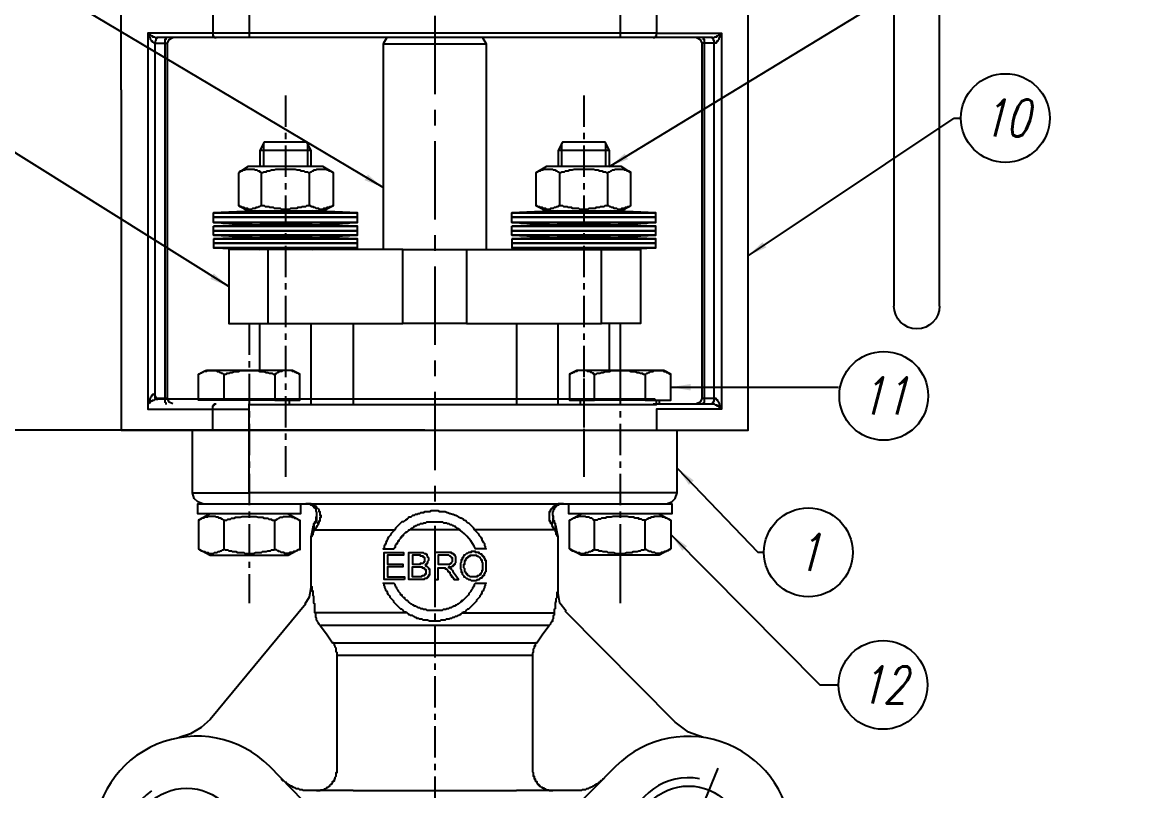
# Model space of a CAD drawing. Header units: millimetres. Extents: x 3482 to 5576, y 1375 to 2712.
# Drawn here: x 3722.3 to 4174.7, y 2125.2 to 2436.8 of the extents above; entities that cross this region are included whole.
import ezdxf
from ezdxf.enums import TextEntityAlignment as Align

# ---------------------------------------------------------------- set-up
doc = ezdxf.new("R2010")
doc.units = ezdxf.units.MM
doc.header["$LTSCALE"] = 4
doc.linetypes.add('CENTER', pattern=[50.8, 31.75, -6.35, 6.35, -6.35])
for name, color, linetype in [('IA-DIBUJO', 3, 'Continuous'), ('IA-EJES', 4, 'CENTER'), ('IA-SIMBOLS', 2, 'Continuous'), ('IA-TRAZ', 8, 'Continuous')]:
    doc.layers.add(name, color=color, linetype=linetype)
doc.styles.add('ING-AMB', font='romans.shx', dxfattribs={"width": 0.75, "oblique": 15})
doc.styles.add('SALVADOR', font='romans.shx', dxfattribs={"width": 0.75, "oblique": 15})
doc.dimstyles.new('ING-AMB 4', dxfattribs={"dimscale": 4, "dimtxt": 3, "dimasz": 2.5, "dimexe": 1, "dimexo": 1, "dimgap": 1, "dimtad": 1, "dimdec": 0, "dimzin": 0, "dimdsep": 46, "dimtxsty": 'ING-AMB', "dimcen": 0.1, "dimclrd": 7, "dimclre": 7, "dimclrt": 2, "dimadec": 0, "dimazin": 0, "dimtfac": 1, "dimtdec": 0, "dimtmove": 0, "dimatfit": 0, "dimfxl": 1.25, "dimtolj": 1, "dimtzin": 0, "dimarcsym": 1})

# ---------------------------------------------------------------- blocks, each defined once
blk = doc.blocks.new('*D7')
at = {"color": 7, "lineweight": -2, "transparency": 16777216}
for p, q in [((3787.24, 2271.45), (3548.5, 2271.45)), ((3552.5, 2261.45), (3552.5, 1869.45)), ((3744.36, 1859.45), (3548.5, 1859.45))]:
    blk.add_line(p, q, dxfattribs=at)
at = {"color": 7, "transparency": 16777216}
for points in [[(3550.84, 2261.45), (3554.17, 2261.45), (3552.5, 2271.45)], [(3550.84, 1869.45), (3554.17, 1869.45), (3552.5, 1859.45)]]:
    blk.add_solid(points, dxfattribs=at)
at = {"layer": 'Defpoints', "color": 0, "transparency": 16777216}
for p in [(3791.24, 2271.45), (3552.5, 1859.45), (3748.36, 1859.45)]:
    blk.add_point(p, dxfattribs=at)
at = {"color": 2, "transparency": 16777216, "insert": (3542.5, 2065.45), "char_height": 12, "attachment_point": 5, "rotation": 90, "style": 'ING-AMB'}
blk.add_mtext('\\A1;412', dxfattribs=at)
blk = doc.blocks.new('*D10')
at = {"color": 7, "lineweight": -2, "transparency": 16777216}
for p, q in [((3885.45, 2271.45), (3495.62, 2271.45)), ((3499.62, 2261.45), (3499.62, 1548.54)), ((3885.45, 1538.54), (3495.62, 1538.54))]:
    blk.add_line(p, q, dxfattribs=at)
at = {"color": 7, "transparency": 16777216}
for points in [[(3497.95, 2261.45), (3501.29, 2261.45), (3499.62, 2271.45)], [(3497.95, 1548.54), (3501.29, 1548.54), (3499.62, 1538.54)]]:
    blk.add_solid(points, dxfattribs=at)
at = {"layer": 'Defpoints', "color": 0, "transparency": 16777216}
for p in [(3889.45, 2271.45), (3499.62, 1538.54), (3889.45, 1538.54)]:
    blk.add_point(p, dxfattribs=at)
at = {"color": 2, "transparency": 16777216, "insert": (3489.62, 1905), "char_height": 12, "width": 225.9704, "attachment_point": 5, "rotation": 90, "style": 'ING-AMB'}
blk.add_mtext('\\A1;752', dxfattribs=at)
blk = doc.blocks.new('*D12')
at = {"color": 7, "lineweight": -2, "transparency": 16777216}
for p, q in [((3759.08, 2441.17), (3495.62, 2441.17)), ((3499.62, 2431.17), (3499.62, 2281.45)), ((3758.46, 2271.45), (3495.62, 2271.45))]:
    blk.add_line(p, q, dxfattribs=at)
at = {"color": 7, "transparency": 16777216}
for points in [[(3497.95, 2431.17), (3501.29, 2431.17), (3499.62, 2441.17)], [(3497.95, 2281.45), (3501.29, 2281.45), (3499.62, 2271.45)]]:
    blk.add_solid(points, dxfattribs=at)
at = {"layer": 'Defpoints', "color": 0, "transparency": 16777216}
for p in [(3763.08, 2441.17), (3499.62, 2271.45), (3762.46, 2271.45)]:
    blk.add_point(p, dxfattribs=at)
at = {"color": 2, "transparency": 16777216, "insert": (3489.62, 2356.31), "char_height": 12, "attachment_point": 5, "rotation": 90, "style": 'ING-AMB'}
blk.add_mtext('\\A1;120', dxfattribs=at)
blk = doc.blocks.new('*U19')
at = {"layer": 'IA-TRAZ'}
blk.add_circle((0.22, 0), 21.71, dxfattribs=at)
blk.add_arc((0.22, 0), 25.04, 79.7395, 349.3485, dxfattribs=at)
blk = doc.blocks.new('*U20')
at = {"color": 0, "linetype": 'ByBlock', "lineweight": -2, "transparency": 16777216, "rotation": 45}
blk.add_blockref('*U19', (3788.76, 2104.39), dxfattribs=at)
at = {"color": 0, "linetype": 'ByBlock', "lineweight": -2, "transparency": 16777216}
blk.add_blockref('*U19', (3992.1, 2105.42), dxfattribs=at)
blk = doc.blocks.new('EJE')
blk.add_circle((0, 6), 6)
at = {"style": 'SALVADOR', "oblique": 15, "width": 0.75}
blk.add_attdef('N', text='', height=5, dxfattribs=at).set_placement((0, 6), align=Align.MIDDLE)

msp = doc.modelspace()

# ---------------------------------------------------------------- linework, layer by layer
at = {"layer": 'IA-DIBUJO'}
for points in [[(3762.46, 2409.35), (3762.46, 2441.17), (3799.51, 2441.17), (3799.51, 2432.39), (3799.51, 2431.3), (3799.87, 2431.3), (3799.87, 2430.93), (3800.23, 2430.57), (3800.95, 2430.57)], [(3762.46, 2323.76), (3762.46, 2271.45), (3792.68, 2271.45), (3814.26, 2271.45), (3986.57, 2271.45), (4016.43, 2271.45), (4016.43, 2441.17), (3979.38, 2441.17), (3979.38, 2432.39), (4005.64, 2432.39), (4005.64, 2279.86), (3979.38, 2279.86), (3979.38, 2271.45)], [(3799.51, 2441.17), (3814.26, 2441.17), (3814.26, 2432.39), (3773.25, 2432.39), (3773.25, 2279.86), (3799.51, 2279.86), (3799.51, 2281.33), (3799.87, 2281.33), (3799.87, 2281.69), (3800.23, 2281.69), (3800.23, 2282.06), (3800.95, 2282.06)], [(3814.26, 2441.17), (3964.63, 2441.17), (3964.63, 2432.39), (3814.26, 2432.39), (3814.26, 2430.57)], [(3977.94, 2282.06), (4001.68, 2282.06), (4002.04, 2282.06), (4002.04, 2282.43), (4002.4, 2282.43), (4002.4, 2283.15), (4002.76, 2283.15), (4002.76, 2284.25), (4002.76, 2428.37), (4002.76, 2429.47), (4002.4, 2429.47), (4002.4, 2430.2), (4002.04, 2430.2), (4002.04, 2430.57), (4001.68, 2430.57), (3777.21, 2430.57), (3776.85, 2430.57), (3776.85, 2430.2), (3776.49, 2430.2), (3776.49, 2429.47), (3776.13, 2429.1), (3776.13, 2428.37), (3775.77, 2428.37), (3775.41, 2428.74), (3775.05, 2428.74), (3775.05, 2429.1), (3774.69, 2429.1), (3774.69, 2429.47), (3774.33, 2429.83), (3774.33, 2430.2), (3773.97, 2430.57), (3773.97, 2431.3), (3773.61, 2431.66), (3773.61, 2432.03), (3773.25, 2432.39), (3773.61, 2432.39), (3773.61, 2432.03), (3773.97, 2432.03), (3773.97, 2431.66), (3774.33, 2431.66), (3774.69, 2431.3), (3775.05, 2431.3), (3775.05, 2430.93), (3775.77, 2430.93), (3776.13, 2430.57), (3777.21, 2430.57)], [(3780.81, 2430.57), (3780.45, 2430.2), (3780.45, 2429.83), (3780.09, 2429.83), (3780.09, 2428.37), (3780.09, 2284.25), (3780.09, 2282.79), (3780.45, 2282.43), (3780.45, 2282.06), (3780.81, 2282.06)], [(3783.33, 2282.06), (3781.89, 2282.79), (3781.17, 2284.25), (3781.17, 2428.37), (3781.89, 2429.83), (3783.33, 2430.57)], [(3870.02, 2430.57), (3868.58, 2428.01), (3868.58, 2344.61)], [(3908.87, 2430.57), (3910.31, 2428.01), (3910.31, 2344.61)], [(3977.94, 2430.57), (3978.66, 2430.57), (3979.02, 2430.93), (3979.02, 2431.3), (3979.38, 2431.3), (3979.38, 2432.39), (3964.63, 2432.39), (3964.63, 2430.57)], [(3995.57, 2430.57), (3997, 2429.83), (3997.72, 2428.37), (3997.72, 2284.25), (3997, 2282.79), (3995.57, 2282.06)], [(4001.68, 2430.57), (4002.76, 2430.57), (4003.12, 2430.93), (4003.84, 2430.93), (4003.84, 2431.3), (4004.2, 2431.3), (4004.56, 2431.66), (4004.92, 2431.66), (4004.92, 2432.03), (4005.28, 2432.03), (4005.28, 2432.39), (4005.64, 2432.39), (4005.28, 2432.03), (4005.28, 2431.3), (4004.92, 2430.93), (4004.92, 2430.57), (4004.56, 2430.2), (4004.56, 2429.83), (4004.2, 2429.47), (4004.2, 2429.1), (4003.84, 2429.1), (4003.84, 2428.74), (4003.48, 2428.74), (4003.48, 2428.37), (4002.76, 2428.37), (3997.72, 2428.37)], [(3998.08, 2282.06), (3998.44, 2282.06), (3998.44, 2282.43), (3998.8, 2282.79), (3998.8, 2284.25), (3998.8, 2428.37), (3998.8, 2429.83), (3998.44, 2429.83), (3998.44, 2430.2), (3998.08, 2430.57)], [(3781.17, 2284.25), (3776.13, 2284.25), (3776.13, 2428.37), (3781.17, 2428.37)], [(3868.58, 2428.01), (3910.31, 2428.01)], [(3762.46, 2409.35), (3762.46, 2323.76)], [(3902.4, 2314.61), (3876.5, 2314.61), (3876.5, 2344.61), (3821.82, 2344.61), (3805.99, 2344.61), (3805.99, 2314.61), (3821.82, 2314.61)], [(3821.82, 2344.61), (3821.82, 2314.61), (3876.5, 2314.61)], [(3876.5, 2344.61), (3902.4, 2344.61), (3957.07, 2344.61), (3972.9, 2344.61), (3972.9, 2314.61), (3957.07, 2314.61), (3957.07, 2344.61)], [(3902.4, 2344.61), (3902.4, 2314.61), (3957.07, 2314.61)], [(3818.58, 2295.59), (3818.58, 2314.61)], [(3839.44, 2282.06), (3839.44, 2314.61)], [(3856.35, 2314.61), (3856.35, 2282.06)], [(3922.54, 2314.61), (3922.54, 2282.06)], [(3939.45, 2282.06), (3939.45, 2314.61)], [(3960.31, 2295.59), (3960.31, 2314.61)], [(3964.63, 2314.61), (3964.63, 2290.84)], [(3987.65, 2245.95), (3814.26, 2245.95), (3814.26, 2273.39), (3814.26, 2281.8), (3979.38, 2281.8), (3979.38, 2283.26), (3979.02, 2283.26), (3979.02, 2283.63), (3978.66, 2283.63), (3978.66, 2284), (3977.94, 2284), (3777.21, 2284), (3776.85, 2284), (3776.85, 2284.36), (3776.49, 2284.36), (3776.49, 2285.09), (3776.13, 2285.09), (3776.13, 2286.19), (3775.77, 2286.19), (3775.41, 2285.82), (3775.05, 2285.82), (3775.05, 2285.46), (3774.69, 2285.46), (3774.69, 2285.09), (3774.33, 2284.73), (3774.33, 2284.36), (3773.97, 2284), (3773.97, 2283.26), (3773.61, 2282.9), (3773.61, 2282.16), (3773.25, 2281.8), (3773.61, 2282.16), (3773.97, 2282.53), (3774.33, 2282.9), (3774.69, 2283.26), (3775.05, 2283.26), (3775.05, 2283.63), (3775.77, 2283.63), (3776.13, 2284), (3777.21, 2284)], [(3799.51, 2271.45), (3799.51, 2279.86), (3814.26, 2279.86), (3814.26, 2282.06)], [(4001.68, 2282.06), (4002.76, 2282.06), (4003.12, 2281.69), (4003.84, 2281.69), (4003.84, 2281.33), (4004.2, 2281.33), (4004.56, 2280.96), (4004.92, 2280.6), (4005.28, 2280.23), (4005.64, 2279.86), (4005.28, 2280.23), (4005.28, 2281.33), (4004.92, 2281.69), (4004.92, 2282.06), (4004.56, 2282.43), (4004.56, 2282.79), (4004.2, 2283.15), (4004.2, 2283.52), (4003.84, 2283.52), (4003.84, 2283.89), (4003.48, 2283.89), (4003.48, 2284.25), (4002.76, 2284.25), (3997.72, 2284.25)], [(3795.56, 2241.57), (3793.4, 2242.29), (3791.96, 2243.76), (3791.24, 2245.95), (3791.24, 2271.45)], [(3983.33, 2241.57), (3985.49, 2242.29), (3986.93, 2243.76), (3987.65, 2245.95), (3987.65, 2271.45)], [(3791.24, 2245.95), (3814.26, 2245.95), (3814.26, 2241.57)], [(3839.44, 2228.03), (3839.44, 2228.4), (3839.8, 2228.4), (3839.8, 2229.13), (3840.16, 2229.13), (3840.16, 2229.86), (3840.52, 2230.23), (3840.52, 2230.96), (3840.88, 2230.96), (3840.88, 2231.32), (3841.24, 2231.69), (3841.6, 2232.05), (3841.96, 2232.78), (3842.32, 2233.15), (3842.32, 2233.88), (3842.68, 2233.88), (3842.68, 2234.62), (3843.04, 2234.62), (3843.04, 2236.08), (3843.4, 2236.08), (3843.4, 2236.81), (3843.04, 2236.81), (3843.04, 2238.27), (3842.68, 2238.27), (3842.68, 2239), (3842.32, 2239.37), (3841.96, 2239.73), (3841.6, 2240.1), (3841.6, 2240.47), (3840.88, 2240.47), (3840.88, 2240.83), (3840.52, 2240.83), (3840.16, 2241.2), (3839.8, 2241.2), (3839.44, 2241.57), (3837.29, 2241.57), (3839.08, 2241.57), (3839.08, 2241.2), (3839.44, 2241.2), (3839.8, 2240.83), (3840.16, 2240.83), (3840.16, 2240.47), (3840.52, 2240.47), (3840.52, 2240.1), (3840.88, 2240.1), (3840.88, 2239.73), (3841.24, 2239.37), (3841.24, 2238.64), (3841.6, 2238.27), (3841.6, 2236.81), (3841.6, 2234.25), (3841.96, 2233.88), (3841.96, 2233.52), (3842.32, 2233.15)], [(3937.29, 2236.81), (3937.29, 2238.27), (3937.65, 2238.64), (3937.65, 2239.37), (3938.01, 2239.37), (3938.01, 2239.73), (3938.37, 2240.1), (3938.37, 2240.47), (3938.73, 2240.47), (3938.73, 2240.83), (3939.09, 2240.83), (3939.45, 2241.2), (3939.81, 2241.2), (3939.81, 2241.57), (3941.61, 2241.57), (3939.45, 2241.57), (3939.45, 2241.2), (3938.73, 2241.2), (3938.37, 2240.83), (3938.01, 2240.83), (3938.01, 2240.47), (3937.65, 2240.47), (3937.29, 2240.1), (3936.93, 2239.73), (3936.57, 2239.37), (3936.57, 2239), (3936.21, 2239), (3936.21, 2238.27), (3935.85, 2238.27), (3935.85, 2234.62), (3936.21, 2234.62), (3936.21, 2233.88), (3936.57, 2233.88), (3936.57, 2233.52), (3936.93, 2233.15), (3936.93, 2232.78), (3937.29, 2232.05), (3937.65, 2231.69), (3938.01, 2231.32), (3938.01, 2230.96), (3905.63, 2230.96), (3905.27, 2231.69), (3904.91, 2232.05), (3904.55, 2232.42), (3904.19, 2232.78), (3903.84, 2233.15), (3903.48, 2233.52), (3902.76, 2233.88), (3902.4, 2234.25), (3902.04, 2234.62), (3901.32, 2234.98), (3900.96, 2235.35), (3900.24, 2235.71), (3899.88, 2235.71), (3899.16, 2236.08), (3898.8, 2236.44), (3898.08, 2236.81), (3897.72, 2236.81), (3897, 2237.18), (3896.64, 2237.18), (3895.92, 2237.54), (3895.56, 2237.54), (3894.84, 2237.91), (3894.48, 2237.91), (3893.76, 2238.27), (3891.6, 2238.27), (3890.88, 2238.64), (3888.01, 2238.64), (3887.29, 2238.27), (3885.49, 2238.27), (3884.77, 2237.91), (3883.69, 2237.91), (3883.33, 2237.54), (3882.61, 2237.54), (3882.25, 2237.18), (3881.53, 2237.18), (3881.17, 2236.81), (3880.45, 2236.81), (3880.09, 2236.44), (3879.73, 2236.08), (3879.01, 2236.08), (3878.65, 2235.71), (3878.29, 2235.35), (3877.58, 2234.98), (3877.22, 2234.62), (3876.86, 2234.25), (3876.14, 2234.25), (3875.78, 2233.88), (3875.42, 2233.52), (3875.06, 2233.15), (3874.7, 2232.78), (3874.34, 2232.42), (3873.98, 2232.05), (3873.62, 2231.69), (3873.26, 2230.96), (3872.9, 2230.59), (3872.54, 2230.23), (3872.18, 2229.86), (3871.82, 2229.49), (3871.46, 2228.76), (3871.1, 2228.4), (3870.74, 2228.03), (3870.38, 2227.3), (3870.38, 2226.93), (3870.02, 2226.57), (3869.66, 2225.84), (3869.66, 2225.47), (3869.3, 2224.74), (3868.94, 2224.37), (3868.94, 2223.64), (3868.58, 2223.28), (3872.9, 2223.28), (3873.26, 2223.64), (3873.26, 2224), (3873.62, 2224), (3873.62, 2224.74), (3873.98, 2225.11), (3873.98, 2225.47), (3874.34, 2225.47), (3874.34, 2225.84), (3874.7, 2226.2), (3874.7, 2226.57), (3875.06, 2226.57), (3875.06, 2226.93), (3875.42, 2227.3), (3875.78, 2227.67), (3875.78, 2228.03), (3876.14, 2228.03), (3876.14, 2228.4), (3876.5, 2228.76), (3876.86, 2228.76), (3876.86, 2229.13), (3877.22, 2229.49), (3877.58, 2229.86), (3877.93, 2229.86), (3877.93, 2230.23), (3878.29, 2230.23), (3878.65, 2230.59), (3879.01, 2230.96), (3879.37, 2230.96), (3879.73, 2231.32), (3880.09, 2231.69), (3880.45, 2231.69), (3880.81, 2232.05), (3881.17, 2232.42), (3881.53, 2232.42), (3881.89, 2232.78), (3882.25, 2232.78), (3882.61, 2233.15), (3883.33, 2233.15), (3883.69, 2233.52), (3884.77, 2233.52), (3885.13, 2233.88), (3885.85, 2233.88), (3886.21, 2234.25), (3892.68, 2234.25), (3893.04, 2233.88), (3894.12, 2233.88), (3894.48, 2233.52), (3895.2, 2233.52), (3895.56, 2233.15), (3896.28, 2233.15), (3896.64, 2232.78), (3897, 2232.78), (3897.36, 2232.42), (3897.72, 2232.42), (3898.08, 2232.05), (3898.44, 2231.69), (3898.8, 2231.69), (3899.16, 2231.32), (3899.52, 2231.32), (3899.52, 2230.96), (3879.37, 2230.96)], [(3841.6, 2236.81), (3841.6, 2236.44), (3841.24, 2236.08), (3841.24, 2234.62), (3840.88, 2234.25), (3840.88, 2233.52), (3840.52, 2233.15), (3840.52, 2231.32), (3840.88, 2230.96), (3873.26, 2230.96)], [(3939.45, 2228.03), (3939.45, 2228.4), (3939.09, 2228.4), (3939.09, 2229.13), (3938.73, 2229.13), (3938.73, 2230.23), (3938.37, 2230.23), (3938.37, 2230.96), (3938.01, 2230.96), (3938.37, 2231.32), (3938.37, 2233.15), (3938.01, 2233.52), (3938.01, 2234.25), (3938.01, 2234.62), (3937.65, 2234.98), (3937.65, 2236.44), (3937.29, 2236.81), (3937.29, 2236.44), (3937.65, 2236.08), (3937.29, 2235.71), (3937.29, 2234.25), (3936.93, 2233.88), (3936.93, 2233.15)], [(3836.93, 2200.96), (3838.72, 2203.89), (3839.44, 2207.55), (3839.44, 2228.03), (3840.16, 2232.05), (3840.16, 2232.42), (3840.52, 2232.42), (3840.52, 2233.52), (3840.88, 2233.52), (3840.88, 2234.25)], [(3942.69, 2198.04), (3940.17, 2201.33), (3939.45, 2205.35), (3939.45, 2228.03), (3938.73, 2232.05), (3938.73, 2232.42), (3938.37, 2232.42), (3938.37, 2233.52), (3938.01, 2233.52), (3938.01, 2234.25)], [(3895.56, 2215.96), (3895.2, 2215.96), (3896.28, 2215.96), (3896.64, 2216.33), (3897, 2216.33), (3897, 2216.69), (3897.36, 2216.69), (3897.36, 2217.06), (3897.72, 2217.06), (3897.72, 2217.42), (3898.08, 2217.79), (3898.08, 2218.89), (3898.08, 2219.98), (3897.72, 2220.35), (3897.72, 2220.71), (3897.36, 2220.71), (3897.36, 2221.08), (3897, 2221.08), (3897, 2221.45), (3896.28, 2221.45), (3896.28, 2221.81), (3894.12, 2221.81), (3889.45, 2221.81), (3889.45, 2210.84), (3890.88, 2210.84), (3890.88, 2215.59), (3892.68, 2215.59), (3893.76, 2215.59), (3893.76, 2215.23), (3894.12, 2215.23), (3894.48, 2214.86), (3894.84, 2214.49), (3894.84, 2214.13), (3895.2, 2214.13), (3895.2, 2213.77), (3895.56, 2213.77), (3895.56, 2213.4), (3895.92, 2213.03), (3895.92, 2212.67), (3896.28, 2212.67), (3896.28, 2211.94), (3896.64, 2211.94), (3897.36, 2210.84), (3899.16, 2210.84), (3897, 2213.77), (3897, 2214.13), (3896.64, 2214.49), (3896.28, 2214.86), (3896.28, 2215.23), (3895.92, 2215.23), (3895.56, 2215.59), (3895.2, 2215.59), (3895.2, 2215.96)], [(3878.29, 2197.31), (3840.88, 2197.31), (3840.88, 2200.96), (3840.52, 2201.33), (3840.52, 2203.16), (3840.52, 2203.89), (3840.16, 2204.26), (3840.16, 2206.08), (3839.8, 2206.08), (3839.8, 2207.91), (3839.44, 2207.55)], [(3900.6, 2197.31), (3900.24, 2196.94), (3899.88, 2196.57), (3899.52, 2196.57), (3899.16, 2196.21), (3898.8, 2196.21), (3898.44, 2195.84), (3897.72, 2195.84), (3897.36, 2195.48), (3896.64, 2195.48), (3896.28, 2195.11), (3895.56, 2195.11), (3895.2, 2194.75), (3894.12, 2194.75), (3893.76, 2194.38), (3891.96, 2194.38), (3891.6, 2194.01), (3887.29, 2194.01), (3886.57, 2194.38), (3884.77, 2194.38), (3884.41, 2194.75), (3883.33, 2194.75), (3882.97, 2195.11), (3882.25, 2195.11), (3881.89, 2195.48), (3881.53, 2195.48), (3881.17, 2195.84), (3880.81, 2195.84), (3880.45, 2196.21), (3879.73, 2196.21), (3879.37, 2196.57), (3879.01, 2196.57), (3878.65, 2196.94), (3878.29, 2197.31), (3877.93, 2197.67), (3877.22, 2197.67), (3876.86, 2198.04), (3876.5, 2198.4), (3876.14, 2198.77), (3875.78, 2198.77), (3875.42, 2199.13), (3875.06, 2199.5), (3874.7, 2199.87), (3874.34, 2200.23), (3873.98, 2200.6), (3873.62, 2200.96), (3873.26, 2201.33), (3872.9, 2201.7), (3872.9, 2202.06), (3872.54, 2202.42), (3872.18, 2202.79), (3871.82, 2203.16), (3871.46, 2203.52), (3871.46, 2203.89), (3871.1, 2204.26), (3870.74, 2204.62), (3870.38, 2205.35), (3870.38, 2205.72), (3870.02, 2206.08), (3869.66, 2206.45), (3869.66, 2206.82), (3869.3, 2207.55), (3869.3, 2207.91), (3868.94, 2208.28), (3868.94, 2209.01), (3868.58, 2209.38), (3872.9, 2209.38), (3873.26, 2209.01), (3873.26, 2208.64), (3873.62, 2208.28), (3873.62, 2207.91), (3873.98, 2207.55), (3873.98, 2207.18), (3874.34, 2206.82), (3874.7, 2206.45), (3874.7, 2206.08), (3875.06, 2205.72), (3875.42, 2205.35), (3875.42, 2204.99), (3875.78, 2204.62), (3876.14, 2204.62), (3876.14, 2204.26), (3876.5, 2203.89), (3876.86, 2203.52), (3877.22, 2203.52), (3877.22, 2203.16), (3877.58, 2202.79), (3877.93, 2202.42), (3878.29, 2202.42), (3878.65, 2202.06), (3879.01, 2201.7), (3879.37, 2201.33), (3879.73, 2200.96), (3880.09, 2200.96), (3880.45, 2200.6), (3880.81, 2200.6), (3881.17, 2200.23), (3881.53, 2200.23), (3881.89, 2199.87), (3882.25, 2199.87), (3882.61, 2199.5), (3883.33, 2199.5), (3883.69, 2199.13), (3884.41, 2199.13), (3884.77, 2198.77), (3885.85, 2198.77), (3886.21, 2198.4), (3892.68, 2198.4), (3893.04, 2198.77), (3894.12, 2198.77), (3894.48, 2199.13), (3895.2, 2199.13), (3895.56, 2199.5), (3896.28, 2199.5), (3896.64, 2199.87), (3897, 2199.87), (3897.36, 2200.23), (3897.72, 2200.23), (3898.08, 2200.6), (3898.44, 2200.6), (3898.8, 2200.96), (3899.16, 2200.96), (3899.52, 2201.33), (3899.88, 2201.7), (3900.24, 2202.06), (3900.6, 2202.06), (3900.6, 2202.42), (3900.96, 2202.42), (3901.32, 2202.79), (3901.68, 2203.16), (3902.04, 2203.52), (3902.4, 2203.89), (3902.76, 2204.26), (3903.12, 2204.62), (3903.48, 2204.99), (3903.48, 2205.35), (3903.84, 2205.72), (3904.19, 2206.08), (3904.19, 2206.45), (3904.55, 2206.82), (3904.91, 2207.18), (3904.91, 2207.55), (3905.27, 2207.91), (3905.27, 2208.28), (3905.63, 2208.28), (3905.63, 2209.01), (3905.99, 2209.38), (3910.31, 2209.38), (3909.95, 2209.01), (3909.95, 2208.28), (3909.59, 2207.91), (3909.59, 2207.55), (3909.23, 2206.82), (3909.23, 2206.45), (3908.87, 2206.08), (3908.51, 2205.72), (3908.51, 2205.35), (3908.15, 2204.62), (3907.79, 2204.26), (3907.79, 2203.89), (3907.43, 2203.52), (3907.07, 2203.16), (3906.71, 2202.79), (3906.35, 2202.42), (3906.35, 2202.06), (3905.99, 2201.7), (3905.63, 2201.33), (3905.27, 2200.96), (3904.91, 2200.6), (3904.55, 2200.23), (3904.19, 2199.87), (3903.84, 2199.5), (3903.48, 2199.13), (3903.12, 2198.77), (3902.76, 2198.77), (3902.4, 2198.4), (3902.04, 2198.04), (3901.68, 2197.67), (3901.32, 2197.67), (3900.6, 2197.31), (3938.01, 2197.31)], [(3935.85, 2192.18), (3936.21, 2192.55), (3936.57, 2192.92), (3936.57, 2193.28), (3936.93, 2193.65), (3936.93, 2194.01), (3937.29, 2194.01), (3937.29, 2194.75), (3937.65, 2195.11), (3937.65, 2196.21), (3938.01, 2196.57), (3938.01, 2198.77), (3938.37, 2199.13), (3938.37, 2201.33), (3938.73, 2202.06), (3938.73, 2203.16), (3939.09, 2203.52), (3939.09, 2205.72), (3939.45, 2205.35)], [(3837.29, 2200.96), (3798.44, 2154.14), (3794.84, 2150.85), (3790.52, 2148.29), (3785.85, 2146.83)], [(3843.04, 2192.18), (3842.68, 2192.55), (3842.68, 2192.92), (3842.32, 2192.92), (3842.32, 2193.28), (3841.96, 2193.65), (3841.96, 2194.01), (3841.6, 2194.38), (3841.6, 2195.11), (3841.24, 2195.48), (3841.24, 2196.94), (3840.88, 2197.31)], [(3998.44, 2146.83), (3992.33, 2149.02), (3986.93, 2153.05), (3942.33, 2198.04)], [(3930.81, 2185.23), (3930.45, 2185.23), (3930.45, 2184.87), (3930.1, 2184.5), (3930.1, 2183.77), (3929.74, 2183.77), (3929.74, 2183.04), (3929.38, 2182.67), (3929.38, 2181.21), (3929.02, 2180.85), (3929.02, 2180.11), (3849.88, 2180.11), (3849.88, 2181.21), (3849.52, 2181.58), (3849.52, 2183.04), (3849.16, 2183.41), (3849.16, 2183.77), (3848.8, 2184.13), (3848.8, 2184.5), (3848.44, 2184.87), (3848.44, 2185.23), (3848.08, 2185.23), (3930.81, 2185.23), (3933.33, 2188.89), (3935.85, 2192.18), (3843.04, 2192.18), (3845.56, 2188.89), (3848.08, 2185.23)], [(3841.6, 2125.25), (3843.04, 2125.25), (3843.4, 2125.61), (3844.48, 2125.61), (3844.84, 2125.98), (3845.2, 2125.98), (3845.56, 2126.34), (3845.92, 2126.34), (3845.92, 2126.71), (3846.28, 2126.71), (3846.64, 2127.08), (3847, 2127.08), (3847, 2127.44), (3847.36, 2127.81), (3847.72, 2127.81), (3847.72, 2128.17), (3848.08, 2128.54), (3848.08, 2128.9), (3848.44, 2128.9), (3848.44, 2129.27), (3848.8, 2129.27), (3848.8, 2130), (3849.16, 2130), (3849.16, 2130.73), (3849.52, 2131.1), (3849.52, 2132.56), (3849.88, 2132.56), (3849.88, 2133.66), (3849.88, 2180.11)], [(3929.02, 2180.11), (3929.02, 2133.66), (3929.02, 2132.93), (3929.38, 2132.56), (3929.38, 2131.1), (3929.74, 2131.1), (3929.74, 2130), (3930.1, 2130), (3930.1, 2129.27), (3930.45, 2129.27), (3930.45, 2128.9), (3930.81, 2128.9), (3930.81, 2128.54), (3931.17, 2128.17), (3931.17, 2127.81), (3931.53, 2127.81), (3931.53, 2127.44), (3931.89, 2127.44), (3931.89, 2127.08), (3932.25, 2127.08), (3932.61, 2126.71), (3932.97, 2126.71), (3932.97, 2126.34), (3933.69, 2126.34), (3933.69, 2125.98), (3934.41, 2125.98), (3934.77, 2125.61), (3935.49, 2125.61), (3935.85, 2125.25), (3937.29, 2125.25)], [(3856.35, 2125.25), (3839.08, 2125.25), (3836.21, 2125.25), (3835.85, 2125.61), (3834.77, 2125.61), (3834.41, 2125.98), (3833.33, 2125.98), (3832.97, 2126.34), (3832.61, 2126.34), (3832.25, 2126.71), (3831.89, 2126.71), (3831.53, 2127.08), (3831.17, 2127.08), (3830.81, 2127.44), (3830.45, 2127.44), (3830.09, 2127.81), (3829.73, 2127.81), (3829.37, 2128.17), (3829.37, 2128.54), (3829.01, 2128.54), (3828.65, 2128.9), (3828.29, 2129.27), (3827.93, 2129.27), (3827.57, 2129.64), (3827.57, 2130), (3827.21, 2130)], [(3958.15, 2130), (3957.79, 2130), (3957.43, 2129.64), (3957.07, 2129.27), (3956.71, 2129.27), (3956.71, 2128.9), (3956.35, 2128.54), (3956, 2128.54), (3955.64, 2128.17), (3955.28, 2127.81), (3954.92, 2127.81), (3954.56, 2127.44), (3954.2, 2127.44), (3953.84, 2127.08), (3953.48, 2127.08), (3953.12, 2126.71), (3952.76, 2126.71), (3952.4, 2126.34), (3952.04, 2126.34), (3951.68, 2125.98), (3950.96, 2125.98), (3950.6, 2125.61), (3949.16, 2125.61), (3948.8, 2125.25), (3946.28, 2125.25), (3922.54, 2125.25)], [(3856.35, 2125.25), (3922.54, 2125.25)]]:
    msp.add_lwpolyline(points, dxfattribs=at)
for points in [[(3905.63, 2230.96), (3905.99, 2230.59), (3906.35, 2230.23), (3906.71, 2229.86), (3907.07, 2229.49), (3907.43, 2228.76), (3907.79, 2228.4), (3908.15, 2228.03), (3908.51, 2227.3), (3908.51, 2226.93), (3908.87, 2226.57), (3909.23, 2225.84), (3909.59, 2225.47), (3909.59, 2224.74), (3909.95, 2224.37), (3909.95, 2223.64), (3910.31, 2223.28), (3905.99, 2223.28, 0.133521), (3899.52, 2230.96)], [(4135.5, 1903.95), (4162.48, 1931.75, 0.655789), (4133.34, 2004.17), (4094.49, 2004.17, -0.418883), (4034.06, 2065.99), (4034.06, 2105.13, 0.669904), (3962.83, 2135.12), (3935.49, 2107.32, -0.41752), (3849.52, 2107.32), (3822.54, 2135.12, 0.671564), (3751.31, 2105.13), (3751.31, 2065.99, -0.418441), (3690.52, 2004.17), (3652.03, 2004.17, 0.661564), (3622.53, 1931.75)]]:
    msp.add_lwpolyline(points, format="xyb", dxfattribs=at)
for points in [[(3877.22, 2210.84), (3868.94, 2210.84), (3868.94, 2221.81), (3876.86, 2221.81), (3876.86, 2220.71), (3870.38, 2220.71), (3870.38, 2217.06), (3876.5, 2217.06), (3876.5, 2215.96), (3870.38, 2215.96), (3870.38, 2211.94), (3877.22, 2211.94)], [(3885.49, 2216.69), (3885.85, 2216.69), (3885.85, 2216.33), (3886.21, 2216.33), (3886.57, 2215.96), (3886.93, 2215.59), (3886.93, 2215.23), (3887.29, 2215.23), (3887.29, 2214.13), (3887.29, 2212.67), (3886.93, 2212.67), (3886.93, 2211.94), (3886.57, 2211.94), (3886.57, 2211.57), (3886.21, 2211.57), (3886.21, 2211.21), (3885.49, 2211.21), (3885.13, 2210.84), (3883.33, 2210.84), (3879.01, 2210.84), (3879.01, 2221.81), (3883.33, 2221.81), (3884.77, 2221.81), (3885.13, 2221.45), (3885.85, 2221.45), (3885.85, 2221.08), (3886.21, 2221.08), (3886.21, 2220.71), (3886.57, 2220.35), (3886.57, 2219.98), (3886.93, 2219.62), (3886.93, 2218.89), (3886.93, 2218.52), (3886.57, 2218.16), (3886.57, 2217.42), (3886.21, 2217.42), (3886.21, 2217.06), (3885.85, 2217.06)], [(3905.27, 2222.18), (3904.19, 2222.18), (3904.19, 2221.81), (3903.12, 2221.81), (3902.76, 2221.45), (3902.4, 2221.45), (3902.04, 2221.08), (3901.68, 2220.71), (3901.32, 2220.71), (3901.32, 2220.35), (3900.96, 2219.98), (3900.96, 2219.62), (3900.6, 2219.62), (3900.6, 2218.89), (3900.24, 2218.89), (3900.24, 2217.79), (3899.88, 2217.42), (3899.88, 2216.33), (3899.88, 2215.23), (3900.24, 2214.86), (3900.24, 2213.77), (3900.6, 2213.77), (3900.6, 2213.03), (3900.96, 2212.67), (3901.32, 2212.3), (3901.32, 2211.94), (3901.68, 2211.94), (3902.04, 2211.57), (3902.4, 2211.21), (3902.76, 2211.21), (3903.12, 2210.84), (3903.84, 2210.84), (3904.19, 2210.47), (3905.27, 2210.47), (3906.35, 2210.47), (3906.71, 2210.84), (3907.43, 2210.84), (3907.79, 2211.21), (3908.15, 2211.57), (3908.51, 2211.57), (3908.87, 2211.94), (3908.87, 2212.3), (3909.23, 2212.3), (3909.23, 2212.67), (3909.59, 2212.67), (3909.59, 2213.4), (3909.95, 2213.4), (3909.95, 2213.77), (3910.31, 2214.13), (3910.31, 2216.33), (3910.31, 2218.52), (3909.95, 2218.52), (3909.95, 2219.25), (3909.59, 2219.25), (3909.59, 2219.98), (3909.23, 2219.98), (3909.23, 2220.35), (3908.87, 2220.35), (3908.87, 2220.71), (3908.51, 2220.71), (3908.51, 2221.08), (3908.15, 2221.08), (3907.79, 2221.45), (3907.43, 2221.45), (3907.43, 2221.81), (3905.99, 2221.81), (3905.99, 2222.18)], [(3882.97, 2217.06), (3883.69, 2217.06), (3883.69, 2217.42), (3884.77, 2217.42), (3885.13, 2217.79), (3885.13, 2218.16), (3885.49, 2218.16), (3885.49, 2219.62), (3885.13, 2219.62), (3885.13, 2219.98), (3884.77, 2219.98), (3884.77, 2220.35), (3883.69, 2220.35), (3883.69, 2220.71), (3882.61, 2220.71), (3880.45, 2220.71), (3880.45, 2217.06)], [(3894.12, 2217.06), (3895.56, 2217.06), (3895.92, 2217.42), (3896.28, 2217.42), (3896.28, 2217.79), (3896.64, 2218.16), (3896.64, 2219.62), (3896.28, 2219.62), (3896.28, 2219.98), (3895.92, 2220.35), (3895.56, 2220.35), (3895.2, 2220.71), (3894.48, 2220.71), (3890.88, 2220.71), (3890.88, 2217.06)], [(3901.32, 2215.96), (3901.32, 2217.06), (3901.68, 2217.06), (3901.68, 2218.52), (3902.04, 2218.52), (3902.04, 2219.25), (3902.4, 2219.25), (3902.4, 2219.62), (3902.76, 2219.62), (3902.76, 2219.98), (3903.12, 2219.98), (3903.12, 2220.35), (3903.84, 2220.35), (3903.84, 2220.71), (3906.35, 2220.71), (3906.71, 2220.35), (3907.07, 2220.35), (3907.43, 2219.98), (3907.79, 2219.98), (3907.79, 2219.62), (3908.15, 2219.25), (3908.15, 2218.89), (3908.51, 2218.89), (3908.51, 2218.16), (3908.87, 2217.79), (3908.87, 2216.33), (3908.87, 2214.49), (3908.51, 2214.49), (3908.51, 2213.77), (3908.15, 2213.4), (3908.15, 2213.03), (3907.79, 2213.03), (3907.79, 2212.67), (3907.43, 2212.67), (3907.07, 2212.3), (3906.71, 2212.3), (3906.71, 2211.94), (3903.84, 2211.94), (3903.48, 2212.3), (3903.12, 2212.3), (3902.76, 2212.67), (3902.76, 2213.03), (3902.4, 2213.03), (3902.4, 2213.4), (3902.04, 2213.4), (3902.04, 2213.77), (3901.68, 2214.13), (3901.68, 2215.23), (3901.32, 2215.59)], [(3883.33, 2211.94), (3880.45, 2211.94), (3880.45, 2215.96), (3882.97, 2215.96), (3884.41, 2215.96), (3884.41, 2215.59), (3885.13, 2215.59), (3885.13, 2215.23), (3885.49, 2215.23), (3885.49, 2214.86), (3885.85, 2214.86), (3885.85, 2213.03), (3885.49, 2213.03), (3885.49, 2212.67), (3885.13, 2212.67), (3885.13, 2212.3), (3884.41, 2212.3), (3884.05, 2211.94)]]:
    msp.add_lwpolyline(points, close=True, dxfattribs=at)
at = {"layer": 'IA-EJES', "ltscale": 0.25}
msp.add_line((4004.2, 2134.39), (3977.94, 2070.38), dxfattribs=at)
msp.add_lwpolyline([(3889.45, 2490.19), (3889.45, 2240.39)], dxfattribs=at)
at = {"layer": 'IA-EJES', "ltscale": 0.1}
for points in [[(3829.01, 2407.16), (3829.01, 2252.43)], [(3949.88, 2407.16), (3949.88, 2252.43)], [(3814.26, 2314.61), (3814.26, 2201.33)], [(3964.63, 2314.61), (3964.63, 2201.33)], [(3949.88, 2292.3), (3949.88, 2252.43)], [(3889.45, 2232.64), (3889.45, 2034.9)], [(3964.63, 2225.47), (3964.63, 2201.33)]]:
    msp.add_lwpolyline(points, dxfattribs=at)
at = {"layer": 'IA-TRAZ', "extrusion": (1, -4.93038e-32, -2.22045e-16)}
for p, q in [((4075.57, 2703.25), (4075.57, 2321.75)), ((4094.07, 2321.75), (4094.07, 2703.25))]:
    msp.add_line(p, q, dxfattribs=at)
at = {"layer": 'IA-TRAZ'}
for points in [[(3839.44, 2378.26), (3839.44, 2384.84), (3837.65, 2388.14), (3820.38, 2388.14), (3818.58, 2384.84)], [(3839.44, 2384.84), (3818.58, 2384.84), (3818.58, 2378.26)], [(3820.02, 2387.77), (3820.02, 2378.26)], [(3838.01, 2378.26), (3838.01, 2387.77)], [(3960.31, 2378.26), (3960.31, 2384.84), (3958.51, 2388.14), (3941.25, 2388.14), (3939.45, 2384.84)], [(3960.31, 2384.84), (3939.45, 2384.84), (3939.45, 2378.26)], [(3940.89, 2387.77), (3940.89, 2378.26)], [(3958.87, 2378.26), (3958.87, 2387.77)], [(3848.44, 2375.7), (3844.12, 2378.26), (3813.9, 2378.26), (3809.95, 2375.7)], [(3819.3, 2362.53), (3819.3, 2375.7)], [(3838.72, 2362.53), (3838.72, 2375.7)], [(3968.95, 2375.7), (3964.99, 2378.26), (3934.77, 2378.26), (3930.45, 2375.7), (3930.45, 2362.53), (3934.77, 2360.34), (3964.99, 2360.34), (3968.95, 2362.53), (3968.95, 2375.7), (3968.95, 2376.07), (3968.59, 2376.07), (3968.23, 2376.43), (3967.51, 2376.43), (3967.15, 2376.8), (3966.43, 2376.8), (3966.43, 2377.16), (3962.47, 2377.16), (3962.11, 2376.8), (3961.39, 2376.8), (3961.03, 2376.43), (3960.67, 2376.43), (3960.31, 2376.07), (3959.95, 2376.07), (3959.59, 2375.7), (3959.23, 2375.7), (3958.87, 2376.07), (3957.79, 2376.07), (3957.43, 2376.43), (3956.35, 2376.43), (3955.64, 2376.8), (3954.56, 2376.8), (3953.84, 2377.16), (3945.92, 2377.16), (3945.2, 2376.8), (3944.12, 2376.8), (3943.4, 2376.43), (3942.33, 2376.43), (3941.97, 2376.07), (3940.89, 2376.07), (3940.53, 2375.7), (3940.17, 2375.7), (3939.81, 2376.07), (3939.45, 2376.07), (3939.09, 2376.43), (3938.73, 2376.43), (3938.37, 2376.8), (3937.65, 2376.8), (3937.29, 2377.16), (3933.33, 2377.16), (3933.33, 2376.8), (3932.61, 2376.8), (3932.25, 2376.43), (3931.53, 2376.43), (3931.17, 2376.07), (3930.81, 2376.07), (3930.45, 2375.7)], [(3930.45, 2362.53), (3930.81, 2362.53), (3931.17, 2362.16), (3931.89, 2362.16), (3932.25, 2361.8), (3932.97, 2361.8), (3933.33, 2361.43), (3934.41, 2361.43), (3934.77, 2361.07), (3936.21, 2361.07), (3936.57, 2361.43), (3937.65, 2361.43), (3938.01, 2361.8), (3938.73, 2361.8), (3939.09, 2362.16), (3939.45, 2362.16), (3939.81, 2362.53), (3941.25, 2362.53), (3941.61, 2362.16), (3943.05, 2362.16), (3943.4, 2361.8), (3944.84, 2361.8), (3945.2, 2361.43), (3947.72, 2361.43), (3948.08, 2361.07), (3951.68, 2361.07), (3952.04, 2361.43), (3954.56, 2361.43), (3954.92, 2361.8), (3956.35, 2361.8), (3956.71, 2362.16), (3958.15, 2362.16), (3958.51, 2362.53), (3959.59, 2362.53), (3959.59, 2375.7)], [(3940.17, 2362.53), (3940.17, 2375.7)], [(3809.95, 2362.53), (3810.31, 2362.53), (3810.31, 2362.16), (3811.03, 2362.16), (3811.39, 2361.8), (3812.11, 2361.8), (3812.46, 2361.43), (3813.54, 2361.43), (3813.9, 2361.07), (3815.34, 2361.07), (3815.7, 2361.43), (3816.78, 2361.43), (3817.14, 2361.8), (3817.86, 2361.8), (3818.22, 2362.16), (3818.58, 2362.16), (3818.94, 2362.53), (3820.38, 2362.53), (3820.74, 2362.16), (3822.18, 2362.16), (3822.54, 2361.8), (3823.98, 2361.8), (3824.34, 2361.43), (3826.85, 2361.43), (3827.21, 2361.07), (3830.81, 2361.07), (3831.17, 2361.43), (3833.69, 2361.43), (3834.05, 2361.8), (3835.49, 2361.8), (3835.85, 2362.16), (3837.29, 2362.16), (3837.65, 2362.53), (3839.08, 2362.53), (3839.44, 2362.16), (3840.16, 2362.16), (3840.16, 2361.8), (3840.88, 2361.8), (3841.24, 2361.43), (3842.32, 2361.43), (3842.68, 2361.07), (3844.48, 2361.07), (3844.48, 2361.43), (3845.92, 2361.43), (3845.92, 2361.8), (3846.64, 2361.8), (3847, 2362.16), (3847.72, 2362.16), (3848.08, 2362.53), (3848.44, 2362.53)], [(3959.59, 2362.53), (3959.95, 2362.53), (3960.31, 2362.16), (3960.67, 2362.16), (3961.03, 2361.8), (3961.75, 2361.8), (3962.11, 2361.43), (3963.19, 2361.43), (3963.55, 2361.07), (3964.99, 2361.07), (3965.35, 2361.43), (3966.43, 2361.43), (3966.79, 2361.8), (3967.51, 2361.8), (3967.87, 2362.16), (3968.59, 2362.16), (3968.95, 2362.53)], [(3818.58, 2360.34), (3799.87, 2359.6), (3858.15, 2359.6), (3839.8, 2360.34)], [(3799.87, 2355.58), (3818.58, 2354.85), (3839.8, 2354.85), (3858.15, 2355.58), (3799.87, 2355.58), (3799.87, 2357.78), (3858.15, 2357.78), (3858.15, 2359.6)], [(3858.15, 2355.58), (3858.15, 2357.78), (3799.87, 2357.78), (3799.87, 2359.6)], [(3829.01, 2361.07), (3829.01, 2356.68)], [(3939.09, 2360.34), (3920.74, 2359.6), (3979.02, 2359.6), (3960.67, 2360.34)], [(3920.74, 2355.58), (3939.09, 2354.85), (3960.67, 2354.85), (3979.02, 2355.58), (3920.74, 2355.58), (3920.74, 2357.78), (3979.02, 2357.78), (3979.02, 2359.6)], [(3979.02, 2355.58), (3979.02, 2357.78), (3920.74, 2357.78), (3920.74, 2359.6)], [(3799.87, 2350.46), (3818.58, 2349.73), (3839.8, 2349.73), (3858.15, 2350.46), (3799.87, 2350.46), (3799.87, 2352.29), (3858.15, 2352.29), (3858.15, 2354.12)], [(3858.15, 2350.46), (3858.15, 2352.29), (3799.87, 2352.29), (3799.87, 2354.12)], [(3920.74, 2350.46), (3939.09, 2349.73), (3960.67, 2349.73), (3979.02, 2350.46), (3920.74, 2350.46), (3920.74, 2352.29), (3979.02, 2352.29), (3979.02, 2354.12)], [(3979.02, 2350.46), (3979.02, 2352.29), (3920.74, 2352.29), (3920.74, 2354.12)], [(3799.87, 2349), (3799.87, 2347.17), (3858.15, 2347.17), (3858.15, 2349)], [(3920.74, 2349), (3920.74, 2347.17), (3979.02, 2347.17), (3979.02, 2349)], [(3858.15, 2345.34), (3858.15, 2347.17), (3799.87, 2347.17), (3799.87, 2345.34)], [(3839.8, 2344.61), (3858.15, 2345.34), (3799.87, 2345.34), (3818.58, 2344.61)], [(3979.02, 2345.34), (3979.02, 2347.17), (3920.74, 2347.17), (3920.74, 2345.34)], [(3960.67, 2344.61), (3979.02, 2345.34), (3920.74, 2345.34), (3939.09, 2344.61)], [(3804.19, 2283.52), (3793.76, 2283.52), (3793.76, 2294.13), (3796.64, 2295.59), (3799.16, 2295.59), (3797, 2295.59), (3797, 2295.22), (3795.92, 2295.22), (3795.56, 2294.86), (3795.2, 2294.86), (3794.84, 2294.5), (3794.48, 2294.5), (3794.12, 2294.13), (3793.76, 2294.13)], [(3824.7, 2283.52), (3834.77, 2283.52), (3834.77, 2294.13), (3831.89, 2295.59), (3829.73, 2295.59), (3799.16, 2295.59), (3800.95, 2295.59), (3801.31, 2295.22), (3802.03, 2295.22), (3802.39, 2294.86), (3802.75, 2294.86), (3803.11, 2294.5), (3803.47, 2294.5), (3803.83, 2294.13), (3804.19, 2294.13)], [(3834.77, 2294.13), (3834.41, 2294.13), (3834.05, 2294.5), (3833.69, 2294.5), (3833.33, 2294.86), (3832.97, 2294.86), (3832.61, 2295.22), (3831.89, 2295.22), (3831.53, 2295.59), (3829.73, 2295.59), (3827.93, 2295.59), (3827.57, 2295.22), (3826.49, 2295.22), (3826.13, 2294.86), (3825.77, 2294.86), (3825.41, 2294.5), (3825.06, 2294.13), (3824.7, 2294.13), (3824.7, 2283.52), (3804.19, 2283.52), (3804.19, 2294.13), (3804.91, 2294.13), (3805.27, 2294.5), (3806.35, 2294.5), (3806.71, 2294.86), (3807.43, 2294.86), (3808.15, 2295.22), (3809.95, 2295.22), (3810.67, 2295.59), (3814.26, 2295.59), (3817.86, 2295.59), (3818.58, 2295.22), (3820.38, 2295.22), (3821.1, 2294.86), (3821.82, 2294.86), (3822.54, 2294.5), (3823.62, 2294.5), (3823.98, 2294.13), (3824.7, 2294.13)], [(3974.7, 2283.52), (3985.13, 2283.52), (3985.13, 2294.13), (3982.26, 2295.59), (3980.1, 2295.59), (3949.16, 2295.59), (3947, 2295.59), (3944.12, 2294.13), (3944.12, 2283.52), (3954.2, 2283.52)], [(3954.2, 2294.13), (3953.84, 2294.13), (3953.84, 2294.5), (3953.48, 2294.5), (3953.12, 2294.86), (3952.76, 2294.86), (3952.4, 2295.22), (3951.32, 2295.22), (3950.96, 2295.59), (3949.16, 2295.59), (3947.36, 2295.59), (3947, 2295.22), (3946.28, 2295.22), (3945.92, 2294.86), (3945.56, 2294.86), (3945.2, 2294.5), (3944.84, 2294.5), (3944.48, 2294.13), (3944.12, 2294.13)], [(3974.7, 2294.13), (3974.7, 2283.52), (3954.2, 2283.52), (3954.2, 2294.13), (3954.92, 2294.13), (3955.28, 2294.5), (3956.35, 2294.5), (3957.07, 2294.86), (3957.79, 2294.86), (3958.51, 2295.22), (3960.31, 2295.22), (3961.03, 2295.59), (3964.63, 2295.59), (3968.23, 2295.59), (3968.95, 2295.22), (3970.74, 2295.22), (3971.46, 2294.86), (3972.18, 2294.86), (3972.9, 2294.5), (3973.62, 2294.5), (3973.98, 2294.13), (3975.06, 2294.13), (3975.42, 2294.5), (3975.78, 2294.5), (3976.14, 2294.86), (3976.5, 2294.86), (3976.86, 2295.22), (3977.94, 2295.22), (3977.94, 2295.59), (3980.1, 2295.59), (3981.9, 2295.59), (3982.26, 2295.22), (3982.97, 2295.22), (3983.33, 2294.86), (3983.69, 2294.86), (3984.05, 2294.5), (3984.41, 2294.5), (3984.77, 2294.13), (3985.13, 2294.13)], [(3830.45, 2283.52), (3830.45, 2282.06)], [(3948.44, 2283.52), (3948.44, 2282.06)], [(3980.46, 2283.52), (3980.46, 2282.06)], [(3835.13, 2241.57), (3835.13, 2237.54), (3793.4, 2237.54), (3793.4, 2241.57), (3823.26, 2241.57), (3955.64, 2241.57), (3985.49, 2241.57), (3985.49, 2237.54), (3943.76, 2237.54), (3943.76, 2241.57)], [(3798.44, 2237.54), (3793.76, 2234.98), (3793.76, 2223.28), (3798.44, 2220.71), (3830.09, 2220.71), (3834.77, 2223.28), (3834.77, 2222.91), (3834.05, 2222.91), (3833.69, 2222.54), (3833.33, 2222.54), (3832.97, 2222.18), (3832.25, 2222.18), (3832.25, 2221.81), (3830.81, 2221.81), (3830.45, 2221.45), (3828.65, 2221.45), (3828.29, 2221.81), (3827.21, 2221.81), (3826.85, 2222.18), (3826.13, 2222.18), (3826.13, 2222.54), (3825.77, 2222.54), (3825.41, 2222.91), (3824.7, 2222.91), (3824.7, 2223.28)], [(3804.19, 2234.98), (3803.83, 2234.98), (3803.47, 2235.35), (3803.11, 2235.35), (3802.75, 2235.71), (3802.03, 2235.71), (3801.67, 2236.08), (3800.95, 2236.08), (3800.59, 2236.44), (3797.36, 2236.44), (3797.36, 2236.08), (3796.28, 2236.08), (3795.92, 2235.71), (3795.2, 2235.71), (3794.84, 2235.35), (3794.48, 2235.35), (3794.12, 2234.98), (3793.76, 2234.98)], [(3793.76, 2223.28), (3794.12, 2222.91), (3794.48, 2222.91), (3794.84, 2222.54), (3795.2, 2222.54), (3795.56, 2222.18), (3796.28, 2222.18), (3796.64, 2221.81), (3797.72, 2221.81), (3798.08, 2221.45), (3799.87, 2221.45), (3800.23, 2221.81), (3801.31, 2221.81), (3801.67, 2222.18), (3802.39, 2222.18), (3802.75, 2222.54), (3803.11, 2222.54), (3803.47, 2222.91), (3803.83, 2222.91), (3804.19, 2223.28), (3804.55, 2222.91), (3805.63, 2222.91), (3805.99, 2222.54), (3807.07, 2222.54), (3807.43, 2222.18), (3808.87, 2222.18), (3809.59, 2221.81), (3812.11, 2221.81), (3812.46, 2221.45), (3816.06, 2221.45), (3816.78, 2221.81), (3819.3, 2221.81), (3819.66, 2222.18), (3821.1, 2222.18), (3821.82, 2222.54), (3822.9, 2222.54), (3823.26, 2222.91), (3824.34, 2222.91), (3824.7, 2223.28), (3824.7, 2234.98)], [(3804.19, 2223.28), (3804.19, 2234.98), (3805.27, 2234.98), (3805.63, 2235.35), (3806.71, 2235.35), (3807.07, 2235.71), (3808.15, 2235.71), (3808.87, 2236.08), (3810.67, 2236.08), (3811.39, 2236.44), (3817.14, 2236.44), (3817.86, 2236.08), (3819.66, 2236.08), (3820.38, 2235.71), (3821.82, 2235.71), (3822.18, 2235.35), (3823.26, 2235.35), (3823.62, 2234.98), (3825.06, 2234.98), (3825.41, 2235.35), (3825.77, 2235.35), (3826.13, 2235.71), (3826.49, 2235.71), (3826.85, 2236.08), (3827.93, 2236.08), (3828.29, 2236.44), (3831.17, 2236.44), (3831.53, 2236.08), (3832.25, 2236.08), (3832.61, 2235.71), (3833.33, 2235.71), (3833.69, 2235.35), (3834.05, 2235.35), (3834.41, 2234.98), (3834.77, 2234.98)], [(3830.09, 2237.54), (3834.77, 2234.98), (3834.77, 2223.28)], [(3985.13, 2223.28), (3980.46, 2220.71), (3948.8, 2220.71), (3944.12, 2223.28), (3944.12, 2234.98), (3948.8, 2237.54)], [(3985.13, 2234.98), (3984.77, 2234.98), (3984.41, 2235.35), (3984.05, 2235.35), (3983.69, 2235.71), (3982.97, 2235.71), (3982.61, 2236.08), (3981.9, 2236.08), (3981.54, 2236.44), (3978.3, 2236.44), (3978.3, 2236.08), (3977.22, 2236.08), (3976.86, 2235.71), (3976.14, 2235.71), (3975.78, 2235.35), (3975.42, 2235.35), (3975.06, 2234.98), (3973.62, 2234.98), (3973.26, 2235.35), (3972.18, 2235.35), (3972.18, 2235.71), (3970.74, 2235.71), (3970.02, 2236.08), (3968.23, 2236.08), (3967.51, 2236.44), (3961.75, 2236.44), (3961.03, 2236.08), (3959.23, 2236.08), (3958.51, 2235.71), (3957.07, 2235.71), (3956.71, 2235.35), (3955.64, 2235.35), (3955.28, 2234.98), (3953.84, 2234.98), (3953.48, 2235.35), (3953.12, 2235.71), (3952.4, 2235.71), (3952.04, 2236.08), (3950.96, 2236.08), (3950.6, 2236.44), (3947.72, 2236.44), (3947.36, 2236.08), (3946.64, 2236.08), (3946.28, 2235.71), (3945.56, 2235.71), (3945.2, 2235.35), (3944.84, 2235.35), (3944.48, 2234.98), (3944.12, 2234.98)], [(3954.2, 2223.28), (3954.2, 2234.98)], [(3980.46, 2237.54), (3985.13, 2234.98), (3985.13, 2223.28), (3984.77, 2222.91), (3984.41, 2222.91), (3984.05, 2222.54), (3983.69, 2222.54), (3983.33, 2222.18), (3982.61, 2222.18), (3982.26, 2221.81), (3981.18, 2221.81), (3980.82, 2221.45), (3979.02, 2221.45), (3978.66, 2221.81), (3977.58, 2221.81), (3977.22, 2222.18), (3976.5, 2222.18), (3976.14, 2222.54), (3975.78, 2222.54), (3975.42, 2222.91), (3975.06, 2222.91), (3974.7, 2223.28), (3974.7, 2234.98)], [(3944.12, 2223.28), (3944.48, 2222.91), (3944.84, 2222.91), (3945.2, 2222.54), (3945.56, 2222.54), (3945.92, 2222.18), (3946.64, 2222.18), (3947, 2221.81), (3948.08, 2221.81), (3948.44, 2221.45), (3950.24, 2221.45), (3950.6, 2221.81), (3951.68, 2221.81), (3952.04, 2222.18), (3952.76, 2222.18), (3953.12, 2222.54), (3953.48, 2222.54), (3953.48, 2222.91), (3954.2, 2222.91), (3954.2, 2223.28), (3954.56, 2222.91), (3955.64, 2222.91), (3956, 2222.54), (3957.07, 2222.54), (3957.79, 2222.18), (3959.23, 2222.18), (3959.59, 2221.81), (3962.11, 2221.81), (3962.83, 2221.45), (3966.43, 2221.45), (3967.15, 2221.81), (3969.31, 2221.81), (3970.02, 2222.18), (3971.46, 2222.18), (3972.18, 2222.54), (3972.9, 2222.54), (3973.26, 2222.91), (3974.34, 2222.91), (3974.7, 2223.28)]]:
    msp.add_lwpolyline(points, dxfattribs=at)
for points in [[(3809.95, 2375.7), (3809.95, 2362.53), (3813.9, 2360.34), (3844.12, 2360.34), (3848.44, 2362.53), (3848.44, 2375.7), (3848.08, 2376.07), (3847.72, 2376.07), (3847.36, 2376.43), (3846.64, 2376.43), (3846.28, 2376.8), (3845.92, 2376.8), (3845.56, 2377.16), (3841.6, 2377.16), (3841.24, 2376.8), (3840.52, 2376.8), (3840.16, 2376.43), (3839.8, 2376.43), (3839.44, 2376.07), (3839.08, 2376.07), (3838.72, 2375.7), (3838.37, 2375.7), (3838.01, 2376.07), (3836.93, 2376.07), (3836.57, 2376.43), (3835.49, 2376.43), (3834.77, 2376.8), (3833.69, 2376.8), (3832.97, 2377.16), (3825.06, 2377.16), (3824.34, 2376.8), (3823.26, 2376.8), (3822.54, 2376.43), (3821.46, 2376.43), (3821.1, 2376.07), (3820.02, 2376.07), (3819.66, 2375.7), (3819.3, 2375.7), (3818.94, 2376.07), (3818.58, 2376.07), (3818.58, 2376.43), (3817.86, 2376.43), (3817.5, 2376.8), (3816.78, 2376.8), (3816.42, 2377.16), (3812.46, 2377.16), (3812.46, 2376.8), (3811.75, 2376.8), (3811.39, 2376.43), (3810.67, 2376.43), (3810.31, 2376.07)], [(3799.87, 2354.12), (3858.15, 2354.12), (3839.8, 2354.85), (3818.58, 2354.85)], [(3920.74, 2354.12), (3979.02, 2354.12), (3960.67, 2354.85), (3939.09, 2354.85)], [(3799.87, 2349), (3858.15, 2349), (3839.8, 2349.73), (3818.58, 2349.73)], [(3920.74, 2349), (3979.02, 2349), (3960.67, 2349.73), (3939.09, 2349.73)]]:
    msp.add_lwpolyline(points, close=True, dxfattribs=at)
at = {"layer": 'IA-TRAZ', "extrusion": (-2.22045e-16, 1.09476e-47, -1)}
msp.add_arc((-4084.82, 2321.75), 9.25, 180, 0, dxfattribs=at)

# ---------------------------------------------------------------- block references
msp.add_blockref('*U20', (0, 0))
at = {"layer": 'IA-SIMBOLS', "xscale": 3, "yscale": 3, "zscale": 3}
for p, values in [((4120.72, 2379.96), {'N': '10'}), ((4071.43, 2267.33), {'N': '11'}), ((4040.85, 2203.87), {'N': '1'}), ((4071.15, 2150.12), {'N': '12'})]:
    msp.add_blockref('EJE', p, dxfattribs=at).add_auto_attribs(values)

# ---------------------------------------------------------------- dimensions: what is measured, and where the dimension line sits
for base, p1, p2, text, picture, middle in [((3499.62, 2271.45), (3763.08, 2441.17), (3762.46, 2271.45), '120', '*D12', (3489.62, 2356.31)), ((3499.62, 1538.54), (3889.45, 2271.45), (3889.45, 1538.54), '752', '*D10', (3489.62, 1905))]:
    dim = msp.add_linear_dim(base=base, p1=p1, p2=p2, angle=90, text=text, dimstyle='ING-AMB 4', override={"dimpost": '\\X'})
    dim.commit()
    dim.dimension.update_dxf_attribs({"geometry": picture, "text_midpoint": middle})
dim = msp.add_linear_dim(base=(3552.5, 1859.45), p1=(3791.24, 2271.45), p2=(3748.36, 1859.45), angle=90, dimstyle='ING-AMB 4', override={"dimpost": '\\X'})
dim.commit()
dim.dimension.update_dxf_attribs({"geometry": '*D7', "text_midpoint": (3542.5, 2065.45)})

# ---------------------------------------------------------------- leaders
for points in [[(3868.58, 2369.82), (3714.37, 2461.56), (3711.94, 2461.56)], [(3960.31, 2378.26), (4096.9, 2461.56), (4099.33, 2461.56)], [(3805.99, 2329.61), (3696.88, 2397.96), (3694.45, 2397.96)], [(4016.43, 2342.14), (4100.02, 2397.96), (4102.44, 2397.96)], [(3985.13, 2288.83), (4045.51, 2288.83), (4053.15, 2288.83)], [(3987.91, 2255.9), (4020.42, 2221.93), (4022.85, 2221.93)], [(3985.13, 2229.13), (4045.51, 2168.12), (4053.15, 2168.12)]]:
    msp.add_leader(points, dimstyle='ING-AMB 4', override={"dimasz": 2})

doc.saveas('drawing.dxf')
